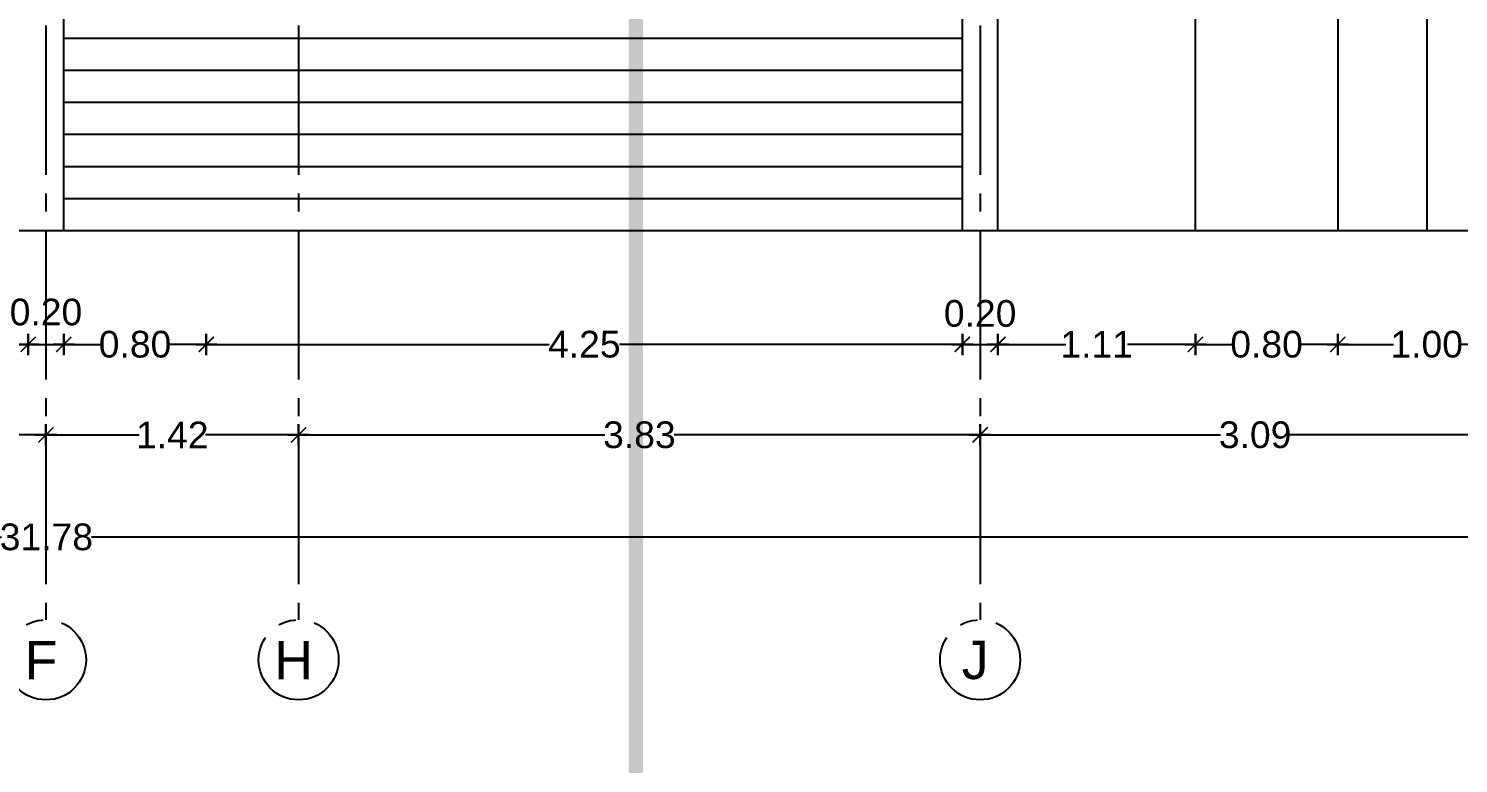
# Model space of a CAD drawing. Header units: millimetres. Extents: x 1217 to 2428, y 234 to 644.
# Drawn here: x 2129.4 to 2137.44, y 373.17 to 377.31 of the extents above; entities that cross this region are included whole.
import ezdxf

# ---------------------------------------------------------------- set-up
doc = ezdxf.new("R2010")
doc.units = ezdxf.units.MM
doc.linetypes.add('ACAD_ISO04W100', pattern=[30, 24, -3, 0, -3])
doc.linetypes.add('DASHDOTX2', pattern=[0.84, 0.4, -0.2, 0.04, -0.2])
doc.layers.get('0').update_dxf_attribs({"lineweight": 5})
for name, color, linetype in [('0.1', 251, 'Continuous'), ('0.2', 2, 'Continuous'), ('0.3', 6, 'Continuous'), ('CORTES', 30, 'Continuous'), ('COTAS', 252, 'Continuous'), ('EJES', 8, 'Continuous')]:
    doc.layers.add(name, color=color, linetype=linetype)
doc.styles.add('INTERARQ', font='arial.ttf')
doc.styles.get("Standard").update_dxf_attribs({"font": 'arial.ttf'})
doc.dimstyles.new('ESCALA_1-50', dxfattribs={"dimtxt": 0.15, "dimasz": 0.06, "dimexe": 0.18, "dimexo": 0.0625, "dimgap": 0, "dimtad": 0, "dimtih": 1, "dimtoh": 1, "dimzin": 0, "dimdsep": 46, "dimtxsty": 'INTERARQ', "dimblk": 'DIMTICK', "dimcen": 0, "dimse1": 1, "dimse2": 1, "dimclrd": 256, "dimclre": 1, "dimclrt": 2, "dimadec": 0, "dimazin": 0, "dimtfac": 4.5, "dimtofl": 0, "dimtmove": 2, "dimatfit": 3, "dimldrblk": 'DIMTICK', "dimfxl": 1, "dimtolj": 1, "dimtzin": 0, "dimarcsym": 0})

# ---------------------------------------------------------------- blocks, each defined once
blk = doc.blocks.new('DIMTICK')
at = {"color": 1}
for p, q in [((-1, 0), (1, 0)), ((0, 1), (0, -1))]:
    blk.add_line(p, q, dxfattribs=at)
at = {"color": 3, "const_width": 0.141}
blk.add_lwpolyline([(0.71, 0.71), (-0.71, -0.71)], dxfattribs=at)
blk = doc.blocks.new('*D1702')
at = {"layer": 'COTAS', "lineweight": -2, "ltscale": 3, "transparency": 16777216}
for p, q in [((2128.1395, 375.0212), (2128.6023, 375.0212)), ((2129.4392, 375.0212), (2128.9763, 375.0212))]:
    blk.add_line(p, q, dxfattribs=at)
at = {"layer": 'DEFPOINTS', "color": 0, "ltscale": 3, "transparency": 16777216}
for p in [(2128.0795, 375.7459), (2129.4992, 375.7459, 0), (2129.4992, 375.0212)]:
    blk.add_point(p, dxfattribs=at)
at = {"layer": 'COTAS', "lineweight": -2, "ltscale": 3, "transparency": 16777216, "xscale": 0.06, "yscale": 0.06, "zscale": 0.06, "rotation": 180}
blk.add_blockref('DIMTICK', (2128.0795, 375.0212), dxfattribs=at)
at = {"layer": 'COTAS', "lineweight": -2, "ltscale": 3, "transparency": 16777216, "xscale": 0.06, "yscale": 0.06, "zscale": 0.06}
blk.add_blockref('DIMTICK', (2129.4992, 375.0212), dxfattribs=at)
at = {"layer": 'COTAS', "color": 2, "ltscale": 3, "transparency": 16777216, "insert": (2128.7893, 375.0212), "char_height": 0.15, "attachment_point": 5, "style": 'INTERARQ'}
blk.add_mtext('\\A1;1.42', dxfattribs=at)
blk = doc.blocks.new('*D1703')
at = {"layer": 'COTAS', "lineweight": -2, "ltscale": 3, "transparency": 16777216}
for p, q in [((2129.5592, 375.0212), (2130.0221, 375.0212)), ((2130.8589, 375.0212), (2130.396, 375.0212))]:
    blk.add_line(p, q, dxfattribs=at)
at = {"layer": 'DEFPOINTS', "color": 0, "ltscale": 3, "transparency": 16777216}
for p in [(2129.4992, 375.7459, 0), (2130.9189, 375.7459, 0), (2130.9189, 375.0212)]:
    blk.add_point(p, dxfattribs=at)
at = {"layer": 'COTAS', "lineweight": -2, "ltscale": 3, "transparency": 16777216, "xscale": 0.06, "yscale": 0.06, "zscale": 0.06, "rotation": 180}
blk.add_blockref('DIMTICK', (2129.4992, 375.0212), dxfattribs=at)
at = {"layer": 'COTAS', "lineweight": -2, "ltscale": 3, "transparency": 16777216, "xscale": 0.06, "yscale": 0.06, "zscale": 0.06}
blk.add_blockref('DIMTICK', (2130.9189, 375.0212), dxfattribs=at)
at = {"layer": 'COTAS', "color": 2, "ltscale": 3, "transparency": 16777216, "insert": (2130.2091, 375.0212), "char_height": 0.15, "attachment_point": 5, "style": 'INTERARQ'}
blk.add_mtext('\\A1;1.42', dxfattribs=at)
blk = doc.blocks.new('*D1704')
at = {"layer": 'COTAS', "lineweight": -2, "ltscale": 3, "transparency": 16777216}
for p, q in [((2130.9789, 375.0212), (2132.6393, 375.0212)), ((2134.6892, 375.0212), (2133.0288, 375.0212))]:
    blk.add_line(p, q, dxfattribs=at)
at = {"layer": 'DEFPOINTS', "color": 0, "ltscale": 3, "transparency": 16777216}
for p in [(2130.9189, 375.7459, 0), (2134.7492, 375.7459), (2134.7492, 375.0212)]:
    blk.add_point(p, dxfattribs=at)
at = {"layer": 'COTAS', "lineweight": -2, "ltscale": 3, "transparency": 16777216, "xscale": 0.06, "yscale": 0.06, "zscale": 0.06, "rotation": 180}
blk.add_blockref('DIMTICK', (2130.9189, 375.0212), dxfattribs=at)
at = {"layer": 'COTAS', "lineweight": -2, "ltscale": 3, "transparency": 16777216, "xscale": 0.06, "yscale": 0.06, "zscale": 0.06}
blk.add_blockref('DIMTICK', (2134.7492, 375.0212), dxfattribs=at)
at = {"layer": 'COTAS', "color": 2, "ltscale": 3, "transparency": 16777216, "insert": (2132.8341, 375.0212), "char_height": 0.15, "attachment_point": 5, "style": 'INTERARQ'}
blk.add_mtext('\\A1;3.83', dxfattribs=at)
blk = doc.blocks.new('*D1705')
at = {"layer": 'COTAS', "lineweight": -2, "ltscale": 3, "transparency": 16777216}
for p, q in [((2134.8092, 375.0212), (2136.0998, 375.0212)), ((2137.7802, 375.0212), (2136.4896, 375.0212))]:
    blk.add_line(p, q, dxfattribs=at)
at = {"layer": 'DEFPOINTS', "color": 0, "ltscale": 3, "transparency": 16777216}
for p in [(2134.7492, 375.7459), (2137.8402, 375.7459), (2137.8402, 375.0212)]:
    blk.add_point(p, dxfattribs=at)
at = {"layer": 'COTAS', "lineweight": -2, "ltscale": 3, "transparency": 16777216, "xscale": 0.06, "yscale": 0.06, "zscale": 0.06, "rotation": 180}
blk.add_blockref('DIMTICK', (2134.7492, 375.0212), dxfattribs=at)
at = {"layer": 'COTAS', "lineweight": -2, "ltscale": 3, "transparency": 16777216, "xscale": 0.06, "yscale": 0.06, "zscale": 0.06}
blk.add_blockref('DIMTICK', (2137.8402, 375.0212), dxfattribs=at)
at = {"layer": 'COTAS', "color": 2, "ltscale": 3, "transparency": 16777216, "insert": (2136.2947, 375.0212), "char_height": 0.15, "attachment_point": 5, "style": 'INTERARQ'}
blk.add_mtext('\\A1;3.09', dxfattribs=at)
blk = doc.blocks.new('*D1747')
at = {"layer": 'COTAS', "lineweight": -2, "ltscale": 3, "transparency": 16777216}
for p, q in [((2125.9191, 375.5303), (2127.4347, 375.5303)), ((2129.3392, 375.5303), (2127.8236, 375.5303))]:
    blk.add_line(p, q, dxfattribs=at)
at = {"layer": 'DEFPOINTS', "color": 0, "ltscale": 3, "transparency": 16777216}
for p in [(2125.8591, 376.171), (2129.3992, 376.171), (2129.3992, 375.5303)]:
    blk.add_point(p, dxfattribs=at)
at = {"layer": 'COTAS', "lineweight": -2, "ltscale": 3, "transparency": 16777216, "xscale": 0.06, "yscale": 0.06, "zscale": 0.06, "rotation": 180}
blk.add_blockref('DIMTICK', (2125.8591, 375.5303), dxfattribs=at)
at = {"layer": 'COTAS', "lineweight": -2, "ltscale": 3, "transparency": 16777216, "xscale": 0.06, "yscale": 0.06, "zscale": 0.06}
blk.add_blockref('DIMTICK', (2129.3992, 375.5303), dxfattribs=at)
at = {"layer": 'COTAS', "color": 2, "ltscale": 3, "transparency": 16777216, "insert": (2127.6292, 375.5303), "char_height": 0.15, "attachment_point": 5, "style": 'INTERARQ'}
blk.add_mtext('\\A1;3.54', dxfattribs=at)
blk = doc.blocks.new('*D1748')
at = {"layer": 'COTAS', "lineweight": -2, "ltscale": 3, "transparency": 16777216}
blk.add_line((2129.4592, 375.5303), (2129.5392, 375.5303), dxfattribs=at)
at = {"layer": 'DEFPOINTS', "color": 0, "ltscale": 3, "transparency": 16777216}
for p in [(2129.3992, 376.171), (2129.5992, 376.171), (2129.5992, 375.5303)]:
    blk.add_point(p, dxfattribs=at)
at = {"layer": 'COTAS', "lineweight": -2, "ltscale": 3, "transparency": 16777216, "xscale": 0.06, "yscale": 0.06, "zscale": 0.06, "rotation": 180}
blk.add_blockref('DIMTICK', (2129.3992, 375.5303), dxfattribs=at)
at = {"layer": 'COTAS', "lineweight": -2, "ltscale": 3, "transparency": 16777216, "xscale": 0.06, "yscale": 0.06, "zscale": 0.06}
blk.add_blockref('DIMTICK', (2129.5992, 375.5303), dxfattribs=at)
at = {"layer": 'COTAS', "color": 2, "ltscale": 3, "transparency": 16777216, "insert": (2129.4992, 375.7112), "char_height": 0.15, "attachment_point": 5, "style": 'INTERARQ'}
blk.add_mtext('\\A1;0.20', dxfattribs=at)
blk = doc.blocks.new('*D1749')
at = {"layer": 'COTAS', "lineweight": -2, "ltscale": 3, "transparency": 16777216}
for p, q in [((2129.6592, 375.5303), (2129.8051, 375.5303)), ((2130.34, 375.5303), (2130.1942, 375.5303))]:
    blk.add_line(p, q, dxfattribs=at)
at = {"layer": 'DEFPOINTS', "color": 0, "ltscale": 3, "transparency": 16777216}
for p in [(2129.5992, 376.171), (2130.4, 376.171), (2130.4, 375.5303)]:
    blk.add_point(p, dxfattribs=at)
at = {"layer": 'COTAS', "lineweight": -2, "ltscale": 3, "transparency": 16777216, "xscale": 0.06, "yscale": 0.06, "zscale": 0.06, "rotation": 180}
blk.add_blockref('DIMTICK', (2129.5992, 375.5303), dxfattribs=at)
at = {"layer": 'COTAS', "lineweight": -2, "ltscale": 3, "transparency": 16777216, "xscale": 0.06, "yscale": 0.06, "zscale": 0.06}
blk.add_blockref('DIMTICK', (2130.4, 375.5303), dxfattribs=at)
at = {"layer": 'COTAS', "color": 2, "ltscale": 3, "transparency": 16777216, "insert": (2129.9996, 375.5303), "char_height": 0.15, "attachment_point": 5, "style": 'INTERARQ'}
blk.add_mtext('\\A1;0.80', dxfattribs=at)
blk = doc.blocks.new('*D1750')
at = {"layer": 'COTAS', "lineweight": -2, "ltscale": 3, "transparency": 16777216}
for p, q in [((2130.46, 375.5303), (2132.3262, 375.5303)), ((2134.5892, 375.5303), (2132.723, 375.5303))]:
    blk.add_line(p, q, dxfattribs=at)
at = {"layer": 'DEFPOINTS', "color": 0, "ltscale": 3, "transparency": 16777216}
for p in [(2130.4, 376.171), (2134.6492, 376.171), (2134.6492, 375.5303)]:
    blk.add_point(p, dxfattribs=at)
at = {"layer": 'COTAS', "lineweight": -2, "ltscale": 3, "transparency": 16777216, "xscale": 0.06, "yscale": 0.06, "zscale": 0.06, "rotation": 180}
blk.add_blockref('DIMTICK', (2130.4, 375.5303), dxfattribs=at)
at = {"layer": 'COTAS', "lineweight": -2, "ltscale": 3, "transparency": 16777216, "xscale": 0.06, "yscale": 0.06, "zscale": 0.06}
blk.add_blockref('DIMTICK', (2134.6492, 375.5303), dxfattribs=at)
at = {"layer": 'COTAS', "color": 2, "ltscale": 3, "transparency": 16777216, "insert": (2132.5246, 375.5303), "char_height": 0.15, "attachment_point": 5, "style": 'INTERARQ'}
blk.add_mtext('\\A1;4.25', dxfattribs=at)
blk = doc.blocks.new('*D1751')
at = {"layer": 'COTAS', "lineweight": -2, "ltscale": 3, "transparency": 16777216}
blk.add_line((2134.7092, 375.5303), (2134.7892, 375.5303), dxfattribs=at)
at = {"layer": 'DEFPOINTS', "color": 0, "ltscale": 3, "transparency": 16777216}
for p in [(2134.6492, 376.171), (2134.8492, 376.171), (2134.8492, 375.5303)]:
    blk.add_point(p, dxfattribs=at)
at = {"layer": 'COTAS', "lineweight": -2, "ltscale": 3, "transparency": 16777216, "xscale": 0.06, "yscale": 0.06, "zscale": 0.06, "rotation": 180}
blk.add_blockref('DIMTICK', (2134.6492, 375.5303), dxfattribs=at)
at = {"layer": 'COTAS', "lineweight": -2, "ltscale": 3, "transparency": 16777216, "xscale": 0.06, "yscale": 0.06, "zscale": 0.06}
blk.add_blockref('DIMTICK', (2134.8492, 375.5303), dxfattribs=at)
at = {"layer": 'COTAS', "color": 2, "ltscale": 3, "transparency": 16777216, "insert": (2134.7492, 375.7032), "char_height": 0.15, "attachment_point": 5, "style": 'INTERARQ'}
blk.add_mtext('\\A1;0.20', dxfattribs=at)
blk = doc.blocks.new('*D1752')
at = {"layer": 'COTAS', "lineweight": -2, "ltscale": 3, "transparency": 16777216}
for p, q in [((2134.9092, 375.5303), (2135.2308, 375.5303)), ((2135.899, 375.5303), (2135.5774, 375.5303))]:
    blk.add_line(p, q, dxfattribs=at)
at = {"layer": 'DEFPOINTS', "color": 0, "ltscale": 3, "transparency": 16777216}
for p in [(2134.8492, 376.171), (2135.959, 376.171), (2135.959, 375.5303)]:
    blk.add_point(p, dxfattribs=at)
at = {"layer": 'COTAS', "lineweight": -2, "ltscale": 3, "transparency": 16777216, "xscale": 0.06, "yscale": 0.06, "zscale": 0.06, "rotation": 180}
blk.add_blockref('DIMTICK', (2134.8492, 375.5303), dxfattribs=at)
at = {"layer": 'COTAS', "lineweight": -2, "ltscale": 3, "transparency": 16777216, "xscale": 0.06, "yscale": 0.06, "zscale": 0.06}
blk.add_blockref('DIMTICK', (2135.959, 375.5303), dxfattribs=at)
at = {"layer": 'COTAS', "color": 2, "ltscale": 3, "transparency": 16777216, "insert": (2135.4041, 375.5303), "char_height": 0.15, "attachment_point": 5, "style": 'INTERARQ'}
blk.add_mtext('\\A1;1.11', dxfattribs=at)
blk = doc.blocks.new('*D1753')
at = {"layer": 'COTAS', "lineweight": -2, "ltscale": 3, "transparency": 16777216}
for p, q in [((2136.019, 375.5303), (2136.1644, 375.5303)), ((2136.699, 375.5303), (2136.5535, 375.5303))]:
    blk.add_line(p, q, dxfattribs=at)
at = {"layer": 'DEFPOINTS', "color": 0, "ltscale": 3, "transparency": 16777216}
for p in [(2135.959, 376.171), (2136.759, 376.171), (2136.759, 375.5303)]:
    blk.add_point(p, dxfattribs=at)
at = {"layer": 'COTAS', "lineweight": -2, "ltscale": 3, "transparency": 16777216, "xscale": 0.06, "yscale": 0.06, "zscale": 0.06, "rotation": 180}
blk.add_blockref('DIMTICK', (2135.959, 375.5303), dxfattribs=at)
at = {"layer": 'COTAS', "lineweight": -2, "ltscale": 3, "transparency": 16777216, "xscale": 0.06, "yscale": 0.06, "zscale": 0.06}
blk.add_blockref('DIMTICK', (2136.759, 375.5303), dxfattribs=at)
at = {"layer": 'COTAS', "color": 2, "ltscale": 3, "transparency": 16777216, "insert": (2136.359, 375.5303), "char_height": 0.15, "attachment_point": 5, "style": 'INTERARQ'}
blk.add_mtext('\\A1;0.80', dxfattribs=at)
blk = doc.blocks.new('*D1754')
at = {"layer": 'COTAS', "lineweight": -2, "ltscale": 3, "transparency": 16777216}
for p, q in [((2136.819, 375.5303), (2137.0715, 375.5303)), ((2137.699, 375.5303), (2137.4465, 375.5303))]:
    blk.add_line(p, q, dxfattribs=at)
at = {"layer": 'DEFPOINTS', "color": 0, "ltscale": 3, "transparency": 16777216}
for p in [(2136.759, 376.171), (2137.759, 376.171, 0), (2137.759, 375.5303)]:
    blk.add_point(p, dxfattribs=at)
at = {"layer": 'COTAS', "lineweight": -2, "ltscale": 3, "transparency": 16777216, "xscale": 0.06, "yscale": 0.06, "zscale": 0.06, "rotation": 180}
blk.add_blockref('DIMTICK', (2136.759, 375.5303), dxfattribs=at)
at = {"layer": 'COTAS', "lineweight": -2, "ltscale": 3, "transparency": 16777216, "xscale": 0.06, "yscale": 0.06, "zscale": 0.06}
blk.add_blockref('DIMTICK', (2137.759, 375.5303), dxfattribs=at)
at = {"layer": 'COTAS', "color": 2, "ltscale": 3, "transparency": 16777216, "insert": (2137.259, 375.5303), "char_height": 0.15, "attachment_point": 5, "style": 'INTERARQ'}
blk.add_mtext('\\A1;1.00', dxfattribs=at)
blk = doc.blocks.new('*D1633')
at = {"layer": '0.1', "lineweight": -2, "ltscale": 3, "transparency": 16777216}
for p, q in [((2113.6716, 374.447), (2129.2484, 374.447)), ((2145.3316, 374.447), (2129.7548, 374.447))]:
    blk.add_line(p, q, dxfattribs=at)
at = {"layer": 'DEFPOINTS', "color": 0, "ltscale": 3, "transparency": 16777216}
for p in [(2145.3916, 377.6495, 0), (2113.6116, 376.671, 0), (2145.3916, 374.447)]:
    blk.add_point(p, dxfattribs=at)
at = {"layer": '0.1', "lineweight": -2, "ltscale": 3, "transparency": 16777216, "xscale": 0.06, "yscale": 0.06, "zscale": 0.06, "rotation": 180}
blk.add_blockref('DIMTICK', (2113.6116, 374.447), dxfattribs=at)
at = {"layer": '0.1', "lineweight": -2, "ltscale": 3, "transparency": 16777216, "xscale": 0.06, "yscale": 0.06, "zscale": 0.06}
blk.add_blockref('DIMTICK', (2145.3916, 374.447), dxfattribs=at)
at = {"layer": '0.1', "color": 2, "ltscale": 3, "transparency": 16777216, "insert": (2129.5016, 374.447), "char_height": 0.15, "attachment_point": 5, "style": 'INTERARQ'}
blk.add_mtext('\\A1;31.78', dxfattribs=at)

msp = doc.modelspace()

# ---------------------------------------------------------------- linework, layer by layer
at = {"layer": '0.1', "color": 1, "linetype": 'DASHDOTX2', "ltscale": 1.5, "const_width": 0.08, "elevation": 0}
msp.add_lwpolyline([(2132.8138, 378.5207), (2132.8138, 371.70474), (2132.8138, 371.70474)], dxfattribs=at)
at = {"layer": '0.1', "ltscale": 3, "elevation": 0}
msp.add_lwpolyline([(2137.25896, 377.37099), (2137.25896, 376.17099)], dxfattribs=at)
at = {"layer": '0.2', "ltscale": 3, "elevation": 0}
for points in [[(2135.95896, 377.37099), (2136.75896, 377.37099), (2136.75896, 376.17099)], [(2129.59918, 377.25099), (2134.64918, 377.25099)], [(2129.59918, 377.07099), (2134.64918, 377.07099)], [(2129.59918, 376.89099), (2134.64918, 376.89099)], [(2129.59918, 376.71099), (2134.64918, 376.71099)], [(2129.59918, 376.53099), (2134.64918, 376.53099)], [(2129.59918, 376.35099), (2134.64918, 376.35099)]]:
    msp.add_lwpolyline(points, dxfattribs=at)
at = {"layer": '0.3', "ltscale": 3, "elevation": 0}
for points in [[(2134.84924, 376.17099), (2134.84924, 382.37113)], [(2129.59918, 376.17099), (2129.59918, 382.15099)], [(2134.64918, 376.17099), (2134.64918, 382.15099)], [(2135.95896, 376.17099), (2135.95896, 377.37099), (2134.84924, 377.37099)]]:
    msp.add_lwpolyline(points, dxfattribs=at)
at = {"layer": 'CORTES', "ltscale": 3, "elevation": 0}
msp.add_lwpolyline([(2112.72813, 376.17099), (2145.1916, 376.17099)], dxfattribs=at)
at = {"layer": 'EJES', "linetype": 'ACAD_ISO04W100', "ltscale": 0.035, "elevation": 0}
for points in [[(2129.49921, 384.22243), (2129.49921, 373.9818)], [(2129.49921, 384.22243), (2129.49921, 373.9818)], [(2129.49921, 384.22243), (2129.49921, 373.9818)], [(2129.49921, 384.22243), (2129.49921, 373.9818)], [(2130.91895, 384.22243), (2130.91895, 373.9818)], [(2130.91895, 384.22243), (2130.91895, 373.9818)], [(2134.74922, 384.22243), (2134.74922, 373.9818)]]:
    msp.add_lwpolyline(points, dxfattribs=at)
at = {"layer": 'EJES', "linetype": 'ACAD_ISO04W100', "ltscale": 0.035}
for centre in [(2129.49921, 373.75683, 0), (2129.49921, 373.75683, 0), (2129.49921, 373.75682, 0), (2129.49921, 373.75682, 0), (2130.91895, 373.75683, 0), (2130.91895, 373.75682, 0), (2134.74922, 373.75683, 0), (2134.74922, 373.75682, 0)]:
    msp.add_circle(centre, 0.22498, dxfattribs=at)

# ---------------------------------------------------------------- texts
at = {"layer": 'EJES', "char_height": 0.216, "width": 0.344369, "attachment_point": 5}
for s, insert in [('F', (2129.4712, 373.75509, 0)), ('H', (2130.89094, 373.75509, 0))]:
    msp.add_mtext(s, dxfattribs=dict(at, insert=insert))
at = {"layer": 'EJES', "linetype": 'ACAD_ISO04W100', "ltscale": 0.035, "insert": (2134.72121, 373.75509, 0), "char_height": 0.216, "width": 0.344369, "attachment_point": 5}
msp.add_mtext('J', dxfattribs=at)

# ---------------------------------------------------------------- dimensions: what is measured, and where the dimension line sits
at = {"layer": '0.1', "ltscale": 3}
dim = msp.add_linear_dim(base=(2145.3916, 374.44702), p1=(2113.61159, 376.67099, 0), p2=(2145.3916, 377.64948, 0), dimstyle='ESCALA_1-50', dxfattribs=at)
dim.commit()
dim.dimension.update_dxf_attribs({"geometry": '*D1633', "text_midpoint": (2129.5016, 374.44702)})
at = {"layer": 'COTAS', "ltscale": 3}
for base, p1, p2, picture, middle in [((2129.39918, 375.53028, 0), (2125.85914, 376.17099, 0), (2129.39918, 376.17099, 0), '*D1747', (2127.62916, 375.53028, 0)), ((2130.40005, 375.53028, 0), (2129.59918, 376.17099, 0), (2130.40005, 376.17099, 0), '*D1749', (2129.99961, 375.53028, 0)), ((2134.64918, 375.53028, 0), (2130.40005, 376.17099, 0), (2134.64918, 376.17099, 0), '*D1750', (2132.52462, 375.53028, 0)), ((2135.95896, 375.53028, 0), (2134.84924, 376.17099, 0), (2135.95896, 376.17099, 0), '*D1752', (2135.4041, 375.53028, 0)), ((2136.75896, 375.53028, 0), (2135.95896, 376.17099, 0), (2136.75896, 376.17099, 0), '*D1753', (2136.35896, 375.53028, 0)), ((2137.75896, 375.53028, 0), (2136.75896, 376.17099, 0), (2137.75896, 376.17099, 0), '*D1754', (2137.25896, 375.53028, 0)), ((2129.49918, 375.02122, 0), (2128.07948, 375.74588, 0), (2129.49918, 375.74588, 0), '*D1702', (2128.78933, 375.02122, 0)), ((2130.91895, 375.02122, 0), (2129.49918, 375.74588, 0), (2130.91895, 375.74588, 0), '*D1703', (2130.20906, 375.02122, 0)), ((2134.74922, 375.02122, 0), (2130.91895, 375.74588, 0), (2134.74922, 375.74588, 0), '*D1704', (2132.83408, 375.02122, 0)), ((2137.84018, 375.02122, 0), (2134.74922, 375.74588, 0), (2137.84018, 375.74588, 0), '*D1705', (2136.2947, 375.02122, 0))]:
    dim = msp.add_linear_dim(base=base, p1=p1, p2=p2, dimstyle='ESCALA_1-50', dxfattribs=at)
    dim.commit()
    dim.dimension.update_dxf_attribs({"geometry": picture, "text_midpoint": middle})
for base, p1, p2, picture, middle in [((2129.59918, 375.53028, 0), (2129.39918, 376.17099, 0), (2129.59918, 376.17099, 0), '*D1748', (2129.49918, 375.71117, 0)), ((2134.84924, 375.53028, 0), (2134.64918, 376.17099, 0), (2134.84924, 376.17099, 0), '*D1751', (2134.74921, 375.70319, 0))]:
    dim = msp.add_linear_dim(base=base, p1=p1, p2=p2, dimstyle='ESCALA_1-50', dxfattribs=at)
    dim.commit()
    dim.dimension.update_dxf_attribs({"geometry": picture, "text_midpoint": middle, "dimtype": 160})

doc.saveas('drawing.dxf')
